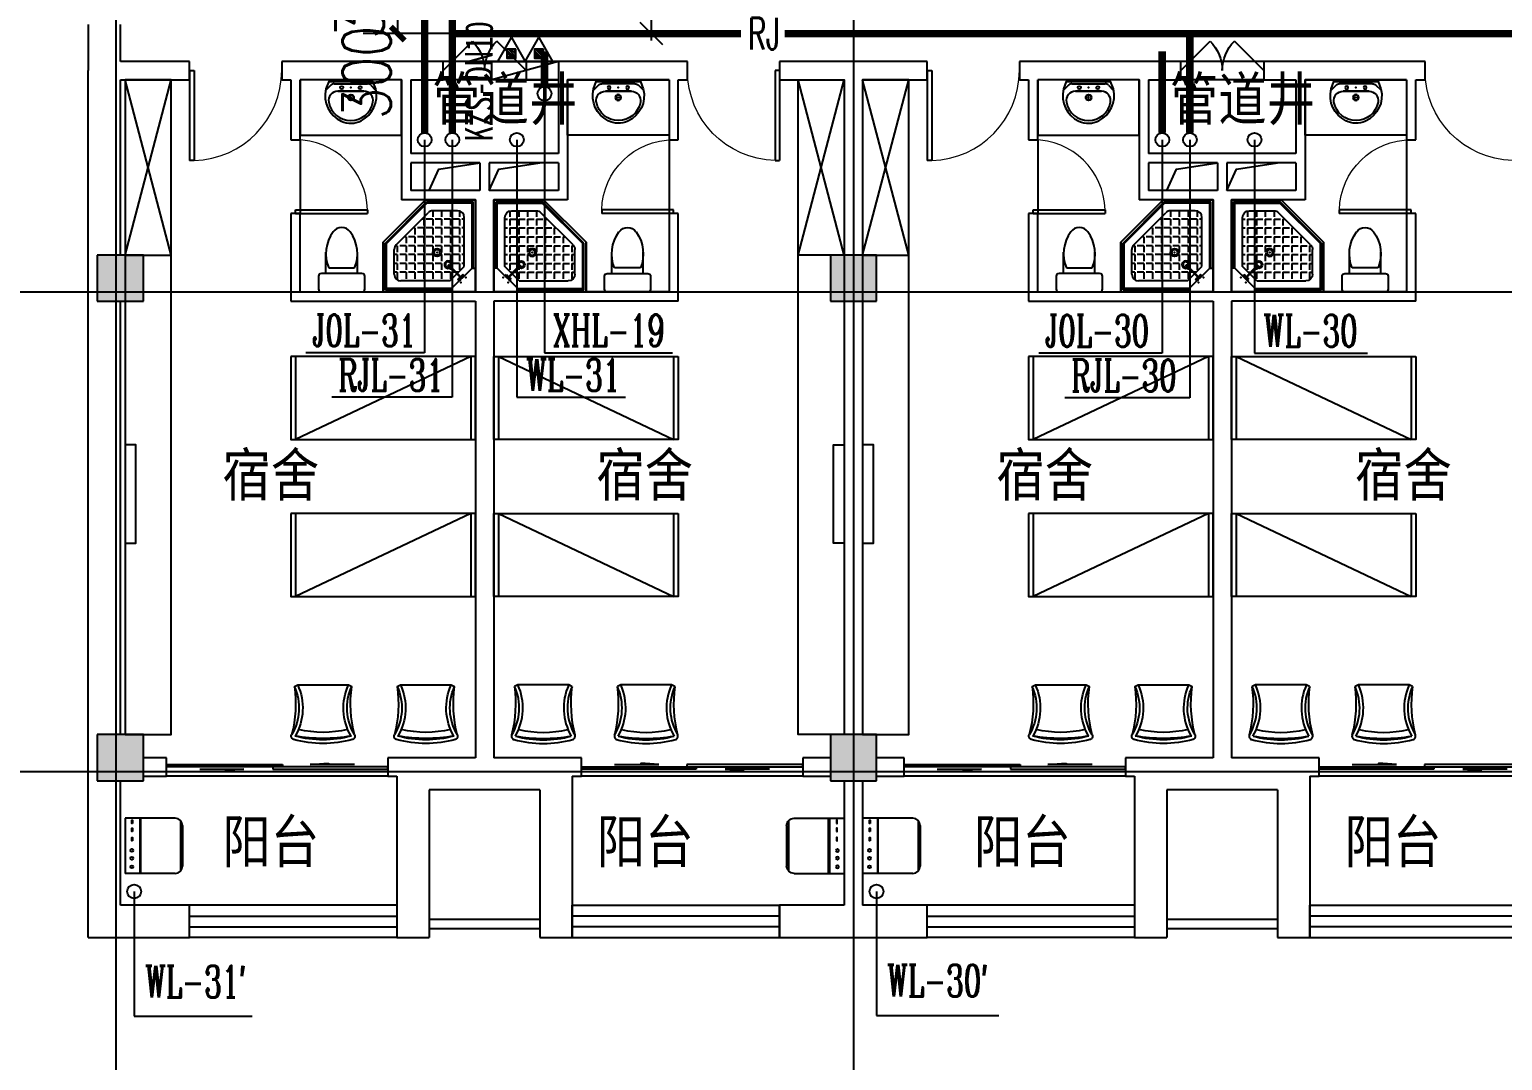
# Model space of a CAD drawing. Extents: x 0 to 2838408, y -923048 to 203859.
# Drawn here: x 2344281 to 2360257, y -689675 to -678496 of the extents above; entities that cross this region are included whole.
import ezdxf
from ezdxf.enums import TextEntityAlignment as Align

# ---------------------------------------------------------------- set-up
doc = ezdxf.new("R2010")
doc.units = 0
doc.header["$LTSCALE"] = 1000
for name, color, linetype in [('A-Fixt', 81, 'Continuous'), ('CLAYER', 7, 'Continuous'), ('COLUMN', 9, 'Continuous'), ('DIM_污水', 3, 'Continuous'), ('DIM_消防', 3, 'Continuous'), ('DIM_热给水', 3, 'Continuous'), ('DIM_给水', 3, 'Continuous'), ('DOOR_FIRE', 4, 'Continuous'), ('DOTE', 8, 'Continuous'), ('E2-栏杆', 92, 'Continuous'), ('EQUIP_灭火器', 7, 'Continuous'), ('PIPE-消防', 1, 'Continuous'), ('PIPE-热给水', 5, 'Continuous'), ('PIPE-给水', 3, 'Continuous'), ('PUB_HATCH', 8, 'Continuous'), ('PUB_TEXT', 7, 'Continuous'), ('TEXT_热给水', 7, 'Continuous'), ('TWT_DIM', 3, 'Continuous'), ('VPIPE-污水', 2, 'Continuous'), ('VPIPE-消防', 1, 'Continuous'), ('VPIPE-热给水', 5, 'Continuous'), ('VPIPE-给水', 3, 'Continuous'), ('WALL', 9, 'Continuous'), ('WINDOW', 4, 'Continuous'), ('WP_F', 1, 'Continuous'), ('XREF', 8, 'Continuous'), ('抗震支吊架', 2, 'Continuous'), ('洁具', 213, 'Continuous'), ('配景', 3, 'Continuous'), ('附件', 70, 'Continuous')]:
    doc.layers.add(name, color=color, linetype=linetype)
doc.styles.add('_TCH_DIM_T3', font='SIMPLEX', dxfattribs={"width": 0.75, "bigfont": 'HZTXT'})
doc.styles.add('_TWT_PIPETEXT', font='SIMPLEX', dxfattribs={"width": 0.8, "height": 2.3, "bigfont": 'HZTXT'})
doc.styles.add('_TWT_SERIAL', font='COMPLEX', dxfattribs={"width": 0.8, "height": 2.3, "bigfont": 'HZTXT'})
doc.styles.add('HZ', font='aaa等高度-单线.shx', dxfattribs={"width": 0.7, "height": 50, "bigfont": 'aaa-hztxt.shx'})
doc.styles.add('kzcad', font='', dxfattribs={"width": 0.8})
doc.styles.get("Standard").update_dxf_attribs({"font": 'geniso.shx', "bigfont": 'hztxt.shx'})
doc.styles.get('kzcad').set_extended_font_data('SimSun')
doc.dimstyles.new('_TWT_ARCH&&150', dxfattribs={"dimtxt": 525, "dimasz": 150, "dimexe": 375, "dimexo": 450, "dimgap": 150, "dimtad": 1, "dimdec": 0, "dimzin": 0, "dimdsep": 46, "dimtxsty": '_TCH_DIM_T3', "dimblk": 'ARCHTICK', "dimcen": 0.09, "dimclrt": 7, "dimazin": 2, "dimtfac": 1, "dimtdec": 0, "dimtix": 1, "dimtmove": 2, "dimatfit": 3, "dimfxl": 1, "dimtolj": 1, "dimtzin": 0, "dimarcsym": 0})

# ---------------------------------------------------------------- blocks, each defined once
blk = doc.blocks.new('$TwtSys$00000546')
h = blk.add_hatch()
h.set_pattern_fill('ANSI31', color=256, scale=200, style=0)
h.set_pattern_definition([(45, (-38543.802, -6670.83), (-17.67767, 17.67767), [])])
h.paths.add_polyline_path([(-65, 174), (65, 174), (65, 44), (-65, 44)])
for points in [[(0, 344), (-198, 0), (198, 0)], [(-65, 174), (65, 174), (65, 44), (-65, 44)]]:
    blk.add_lwpolyline(points, close=True)
blk = doc.blocks.new('A$C29581A72')
at = {"layer": '附件'}
blk.add_line((750, 200), (30, 0), dxfattribs=at)
blk.add_lwpolyline([(30, 200), (750, 200), (750, 0), (30, 0), (30, 200)], dxfattribs=at)
blk.add_solid([(750, 200), (30, 0), (750, 0), (750, 200)], dxfattribs=at)
at = {"layer": 'EQUIP_灭火器', "xscale": 0.75, "yscale": -0.75, "zscale": 0.75, "rotation": 180}
for p in [(241, 200), (539, 200)]:
    blk.add_blockref('$TwtSys$00000546', p, dxfattribs=at)
at = {"style": 'HZ', "flags": 1}
for tag in ['WHAT', 'SPEC', 'UNIT']:
    blk.add_attdef(tag, (375, 0), '', height=0.001, dxfattribs=at)
blk = doc.blocks.new('1F平面-CAD导入_dwg_Drawing4_t3_dwg_$plan$00001613-474159-1F-927810-1F')
at = {"layer": '洁具'}
for p, q in [((-200, 170), (-430, 170)), ((-30, 250), (-170, 250)), ((-260, -140), (-260, 140)), ((-200, -170), (-200, -220)), ((-170, -250), (-30, -250))]:
    blk.add_line(p, q, dxfattribs=at)
for points in [[(-200, 220), (-200, 170), (-200, -170), (-430, -170)], [(0, -220), (0, 220)]]:
    blk.add_lwpolyline(points, dxfattribs=at)
for centre, radius, start, end in [((-413, -227), 398, 67.4505, 126.6381), ((-170, 220), 30, 90, 180), ((-30, 220), 30, 0, 90), ((-590, 0), 110, 123.4509, 236.5491), ((-413, 227), 398, 233.3619, 292.5495), ((-170, -220), 30, 180, 270), ((-30, -220), 30, 270, 0)]:
    blk.add_arc(centre, radius, start, end, dxfattribs=at)
blk = doc.blocks.new('$lvtry$00000169')
at = {"color": 0}
for p, q in [((259, -36), (259, 0)), ((259, -36), (36, -259)), ((276, -120), (120, -276)), ((144, -151), (291, -298)), ((151, -144), (298, -291)), ((259, -24), (976, -24)), ((259, -36), (964, -36)), ((270, -213), (270, -143)), ((276, -120), (808, -120)), ((366, -213), (366, -143)), ((462, -213), (462, -143)), ((558, -213), (558, -143)), ((655, -213), (655, -143)), ((751, -213), (751, -143)), ((847, -213), (847, -143)), ((964, -36), (976, -24)), ((964, -36), (964, -525)), ((976, -24), (976, -530)), ((36, -259), (0, -259)), ((24, -259), (24, -976)), ((36, -259), (36, -964)), ((120, -276), (120, -808)), ((120, -309), (147, -309)), ((173, -309), (173, -239)), ((173, -309), (243, -309)), ((183, -213), (205, -213)), ((220, -213), (243, -213)), ((270, -213), (340, -213)), ((270, -263), (270, -239)), ((334, -309), (340, -309)), ((366, -213), (436, -213)), ((366, -309), (366, -239)), ((366, -309), (436, -309)), ((462, -213), (532, -213)), ((462, -309), (462, -239)), ((462, -309), (532, -309)), ((558, -213), (628, -213)), ((558, -309), (558, -239)), ((558, -309), (628, -309)), ((655, -213), (725, -213)), ((655, -309), (655, -239)), ((655, -309), (725, -309)), ((751, -213), (821, -213)), ((751, -309), (751, -239)), ((751, -309), (821, -309)), ((847, -213), (880, -213)), ((847, -309), (847, -239)), ((847, -309), (880, -309)), ((880, -192), (880, -460)), ((120, -405), (147, -405)), ((173, -405), (173, -335)), ((173, -405), (243, -405)), ((173, -501), (173, -431)), ((270, -405), (270, -335)), ((270, -405), (340, -405)), ((270, -501), (270, -431)), ((366, -405), (366, -335)), ((366, -405), (379, -405)), ((366, -501), (366, -431)), ((462, -405), (462, -335)), ((462, -405), (532, -405)), ((462, -501), (462, -431)), ((558, -405), (558, -335)), ((558, -405), (628, -405)), ((558, -501), (558, -431)), ((655, -405), (655, -335)), ((655, -405), (725, -405)), ((655, -501), (655, -431)), ((751, -405), (751, -335)), ((751, -405), (821, -405)), ((751, -501), (751, -431)), ((847, -405), (847, -335)), ((847, -405), (880, -405)), ((847, -501), (847, -431)), ((120, -501), (147, -501)), ((120, -598), (147, -598)), ((173, -501), (243, -501)), ((173, -598), (173, -528)), ((173, -598), (243, -598)), ((173, -694), (173, -624)), ((270, -501), (340, -501)), ((270, -598), (270, -528)), ((270, -598), (340, -598)), ((270, -694), (270, -624)), ((366, -501), (436, -501)), ((366, -598), (366, -528)), ((366, -598), (436, -598)), ((366, -694), (366, -624)), ((462, -501), (532, -501)), ((462, -598), (462, -528)), ((462, -598), (532, -598)), ((462, -694), (462, -624)), ((859, -511), (511, -859)), ((964, -525), (525, -964)), ((976, -530), (530, -976)), ((558, -501), (628, -501)), ((558, -598), (558, -528)), ((558, -598), (628, -598)), ((558, -694), (558, -624)), ((655, -501), (725, -501)), ((655, -598), (655, -528)), ((655, -598), (725, -598)), ((655, -694), (655, -624)), ((751, -501), (821, -501)), ((751, -598), (751, -528)), ((751, -598), (773, -598)), ((847, -501), (867, -501)), ((964, -525), (976, -530)), ((120, -694), (147, -694)), ((120, -790), (147, -790)), ((173, -694), (243, -694)), ((173, -790), (173, -720)), ((173, -790), (243, -790)), ((270, -694), (340, -694)), ((270, -790), (270, -720)), ((270, -790), (340, -790)), ((366, -694), (436, -694)), ((366, -790), (366, -720)), ((366, -790), (436, -790)), ((462, -694), (532, -694)), ((462, -790), (462, -720)), ((462, -790), (532, -790)), ((558, -694), (628, -694)), ((558, -790), (558, -720)), ((558, -790), (580, -790)), ((655, -694), (676, -694)), ((173, -878), (173, -816)), ((192, -880), (460, -880)), ((270, -880), (270, -816)), ((366, -880), (366, -816)), ((462, -880), (462, -816)), ((36, -964), (24, -976)), ((24, -976), (530, -976)), ((36, -964), (525, -964)), ((525, -964), (530, -976))]:
    blk.add_line(p, q, dxfattribs=at)
blk.add_lwpolyline([(0, 0), (0, -1000), (540, -1000), (1000, -540), (1000, 0)], close=True)
for points in [[(0, 0), (0, -1000)], [(0, 0), (1000, 0)], [(1000, 0), (1000, -540)], [(190, -136), (178, -148), (162, -132), (174, -121)], [(136, -190), (148, -178), (132, -162), (121, -174)], [(1000, -540), (540, -1000)], [(0, -1000), (540, -1000)]]:
    blk.add_lwpolyline(points, close=True, dxfattribs=at)
for radius in [43.8, 31.1]:
    blk.add_circle((416, -428), radius, dxfattribs=at)
for centre, radius, start, end in [((808, -192), 72, 0, 90), ((296, -296), 40.6, 142.583, 128.4197), ((296, -296), 28.6, 145.828, 125.6599), ((808, -460), 72, 315, 0), ((192, -808), 72, 180, 270), ((460, -808), 72, 270, 315)]:
    blk.add_arc(centre, radius, start, end, dxfattribs=at)
for p in [(103, -156, 0), (156, -102, 0), (416, -428, 0)]:
    blk.add_point(p, dxfattribs=at)
blk = doc.blocks.new('$lvtry$00000178')
at = {"color": 0}
for p, q in [((-238, 0), (238, 0)), ((-214, -36), (-272, -91)), ((-180, -23), (180, -23)), ((-142, -105), (140, -105)), ((140, -105), (-142, -105)), ((216, -37), (268, -91))]:
    blk.add_line(p, q, dxfattribs=at)
blk.add_lwpolyline([(-104, -430, 0.224698), (110, -425, 0.348046), (269, -79), (239, 0), (-241, 0), (-271, -79, 0.356844)], format="xyb", close=True, dxfattribs=at)
for centre, radius in [((-100, -65), 16.3), ((1, -172), 31.6), ((100, -65), 16.3)]:
    blk.add_circle(centre, radius, dxfattribs=at)
at = {"color": 0, "lineweight": 13}
blk.add_circle((1, -172), 23, dxfattribs=at)
at = {"color": 0}
for centre, radius, start, end in [((-142, -205), 100, 90, 190.5602), ((-180, -73), 50, 90, 133.181), ((140, -205), 100, 349.4398, 90), ((180, -73), 50, 44.5607, 90), ((-1, -179), 243, 190.5602, 349.4398)]:
    blk.add_arc(centre, radius, start, end, dxfattribs=at)
for p in [(0, -65), (1, -172)]:
    blk.add_point(p, dxfattribs=at)
blk = doc.blocks.new('A$C70365C93')
at = {"layer": '洁具'}
blk.add_lwpolyline([(-1900, 2300), (-1900, 1700), (-800, 1700), (-800, 2300)], close=True, dxfattribs=at)
blk.add_blockref('$lvtry$00000178', (-1350, 2280), dxfattribs=at)
at = {"layer": '洁具', "rotation": 180}
blk.add_blockref('$lvtry$00000169', (0, 0), dxfattribs=at)
at = {"layer": '洁具', "extrusion": (0, 0, -1), "xscale": -1, "zscale": -1, "rotation": 90}
blk.add_blockref('1F平面-CAD导入_dwg_Drawing4_t3_dwg_$plan$00001613-474159-1F-927810-1F', (1450, 0), dxfattribs=at)
blk = doc.blocks.new('单人床')
at = {"layer": 'A-Fixt'}
for p, q in [((47774, 13973), (48674, 13973)), ((47774, 12073), (48674, 13973)), ((47774, 12073), (48674, 12073))]:
    blk.add_line(p, q, dxfattribs=at)
blk.add_lwpolyline([(47774, 14023), (48674, 14023), (48674, 12023), (47774, 12023), (47774, 14023)], dxfattribs=at)
blk = doc.blocks.new('CH_AP01')
for p, q in [((-311, 17), (-275, 0)), ((-275, 0), (275, 0)), ((275, 0), (311, 17))]:
    blk.add_line(p, q)
for centre, radius, start, end in [((-307, 555), 37.8, 100.1859, 202.8359), ((-1658, 202), 1360, 352.1659, 14.4283), ((-824, 250), 563, 335.5038, 31.0903), ((0, -579), 1213, 74.7104, 105.2896), ((0, -579), 1173, 75.0287, 104.9713), ((0, -1278), 1857, 80.611, 99.389), ((-824, 250), 603, 335.5038, 30.2691), ((0, -579), 1093, 75.8767, 104.1233), ((824, 250), 603, 149.7309, 204.4962), ((824, 250), 563, 148.9097, 204.4962), ((1658, 202), 1360, 165.5717, 187.8341), ((307, 555), 37.8, 337.1641, 79.8141)]:
    blk.add_arc(centre, radius, start, end)
blk = doc.blocks.new('A$C61295E98')
at = {"color": 3}
for p, q in [((544, 598), (0, 598)), ((0, 598), (0, 0)), ((161, 598), (161, 0)), ((170, 0), (170, 598)), ((603, 572), (603, 26)), ((624, 518), (624, 80)), ((544, 0), (0, 0))]:
    blk.add_line(p, q, dxfattribs=at)
for points in [[(82, 540), (75, 540), (75, 577), (82, 577)], [(82, 453), (75, 453), (75, 490), (82, 490)], [(82, 353), (75, 353), (75, 389), (82, 389)]]:
    blk.add_lwpolyline(points, close=True, dxfattribs=at)
for centre in [(74, 250), (74, 164), (74, 71)]:
    blk.add_circle(centre, 15.7, dxfattribs=at)
for centre, start, end in [((544, 518), 360, 90), ((544, 80), 270, 0)]:
    blk.add_arc(centre, 80, start, end, dxfattribs=at)
blk = doc.blocks.new('宿舍')
at = {"layer": 'A-Fixt'}
for p, q in [((47854, 13802), (48354, 15702)), ((48354, 13802), (47854, 15702)), ((47854, 13802), (48354, 13802))]:
    blk.add_line(p, q, dxfattribs=at)
for points in [[(47854, 8602), (48354, 8602), (48354, 15702), (47854, 15702)], [(47854, 10676), (47970, 10676), (47970, 11743), (47854, 11743)]]:
    blk.add_lwpolyline(points, close=True, dxfattribs=at)
at = {"xscale": -1, "rotation": 90}
for p in [(63677, 60475), (63677, 58775)]:
    blk.add_blockref('单人床', p, dxfattribs=at)
at = {"layer": 'A-Fixt', "xscale": -1, "rotation": 180}
for p in [(50002, 9140), (51117, 9140)]:
    blk.add_blockref('CH_AP01', p, dxfattribs=at)
at = {"layer": '配景', "color": 252}
blk.add_blockref('A$C61295E98', (47854, 7097), dxfattribs=at)
blk = doc.blocks.new('$DorLib2D$00000131')
at = {"color": 0, "linetype": 'Continuous'}
for p, q in [((0.15, 0.125), (0.2319, 0.1973)), ((0.2319, 0.1973), (0.2319, 0.125)), ((-0.5, 0.125), (-0.5, 0)), ((0.0192, 0.125), (-0.5, 0.125)), ((0.0192, 0), (0.0192, 0.125)), ((0.35, 0.125), (0.15, 0.125)), ((-0.5, 0), (0.0192, 0)), ((-0.024, 0), (0.5, 0)), ((-0.024, -0.125), (-0.024, 0)), ((0.5, 0), (0.5, -0.125)), ((-0.35, -0.125), (-0.15, -0.125)), ((-0.2319, -0.1973), (-0.2319, -0.125)), ((-0.15, -0.125), (-0.2319, -0.1973)), ((0.5, -0.125), (-0.024, -0.125))]:
    blk.add_line(p, q, dxfattribs=at)
blk = doc.blocks.new('$WINLIB2D$00000001')
at = {"color": 0}
for points in [[(-0.5, 0.5), (-0.5, -0.5)], [(-0.5, 0.5), (0.5, 0.5)], [(0.5, -0.5), (0.5, 0.5)], [(0.5, 0.1667), (-0.5, 0.1667)], [(0.5, -0.1667), (-0.5, -0.1667)], [(-0.5, -0.5), (0.5, -0.5)]]:
    blk.add_lwpolyline(points, dxfattribs=at)
blk = doc.blocks.new('$DorLib2D$00000116')
at = {"color": 0}
for p, q in [((-0.5, 0), (-0.146, 0.354)), ((0.5, 0), (0.146, 0.354))]:
    blk.add_line(p, q, dxfattribs=at)
for centre, start, end in [((-0.5, 0), 0, 45), ((0.5, 0), 135, 180)]:
    blk.add_arc(centre, 0.5, start, end, dxfattribs=at)
blk = doc.blocks.new('$DorLib2D$00000001')
for p, q in [((0.45, 0.975), (0.5, 0.975)), ((0.45, 0), (0.45, 0.975)), ((0.5, 0), (0.5, 0.975)), ((0.5, 0), (0.45, 0))]:
    blk.add_line(p, q)
at = {"lineweight": 13}
blk.add_arc((0.475, 0), 0.975, 91.4693, 180, dxfattribs=at)
blk = doc.blocks.new('4F1')
at = {"layer": 'PUB_HATCH'}
for points in [[(2345516.7, -680941.3), (2345016.7, -680941.3), (2345016.7, -681441.3), (2345516.7, -681441.3)], [(2353466.7, -680941.3), (2352966.7, -680941.3), (2352966.7, -681441.3), (2353466.7, -681441.3)], [(2345516.7, -686141.3), (2345016.7, -686141.3), (2345016.7, -686641.3), (2345516.7, -686641.3)], [(2353466.7, -686141.3), (2352966.7, -686141.3), (2352966.7, -686641.3), (2353466.7, -686641.3)]]:
    blk.add_hatch(color=256, dxfattribs=at).paths.add_polyline_path(points)
for points in [[(2348616.7, -680241.3), (2348720.3, -680011), (2349166.7, -679941.3)], [(2349266.7, -680241.3), (2349370.3, -680011), (2349816.7, -679941.3)], [(2356616.7, -680241.3), (2356720.3, -680011), (2357166.7, -679941.3)], [(2357266.7, -680241.3), (2357370.3, -680011), (2357816.7, -679941.3)]]:
    blk.add_lwpolyline(points)
at = {"layer": 'COLUMN'}
for p, q in [((2345516.7, -680941.3), (2345016.7, -680941.3)), ((2345016.7, -680941.3), (2345016.7, -681441.3)), ((2345516.7, -681441.3), (2345516.7, -680941.3)), ((2353466.7, -680941.3), (2352966.7, -680941.3)), ((2352966.7, -680941.3), (2352966.7, -681441.3)), ((2353466.7, -681441.3), (2353466.7, -680941.3)), ((2345016.7, -681441.3), (2345516.7, -681441.3)), ((2352966.7, -681441.3), (2353466.7, -681441.3)), ((2345516.7, -686141.3), (2345016.7, -686141.3)), ((2345016.7, -686141.3), (2345016.7, -686641.3)), ((2345516.7, -686641.3), (2345516.7, -686141.3)), ((2353466.7, -686141.3), (2352966.7, -686141.3)), ((2352966.7, -686141.3), (2352966.7, -686641.3)), ((2353466.7, -686641.3), (2353466.7, -686141.3)), ((2345016.7, -686641.3), (2345516.7, -686641.3)), ((2352966.7, -686641.3), (2353466.7, -686641.3))]:
    blk.add_line(p, q, dxfattribs=at)
at = {"layer": 'DOOR_FIRE'}
for p, q in [((2349666.7, -678841.3), (2348766.7, -678841.3)), ((2357666.7, -678841.3), (2356766.7, -678841.3)), ((2349666.7, -679041.3), (2348766.7, -679041.3)), ((2357666.7, -679041.3), (2356766.7, -679041.3))]:
    blk.add_line(p, q, dxfattribs=at)
at = {"layer": 'DOTE'}
for p, q in [((2345216.7, -606941.3), (2345216.7, -690141.3)), ((2353216.7, -606941.3), (2353216.7, -690141.3)), ((2343216.7, -681341.3), (2453916.7, -681341.3)), ((2343216.7, -686541.3), (2453916.7, -686541.3)), ((2343216.7, -686541.3), (2453916.7, -686541.3))]:
    blk.add_line(p, q, dxfattribs=at)
at = {"layer": 'E2-栏杆'}
for points in [[(2348616.7, -688141.3), (2349816.7, -688141.3)], [(2348616.7, -688241.3), (2349816.7, -688241.3)], [(2356616.7, -688141.3), (2357816.7, -688141.3)], [(2356616.7, -688241.3), (2357816.7, -688241.3)]]:
    blk.add_lwpolyline(points, dxfattribs=at)
at = {"layer": 'WALL'}
for p, q in [((2344916.7, -678441.3), (2344916.7, -678941.3)), ((2345266.7, -678841.3), (2345266.7, -678441.3)), ((2344916.7, -681191.3), (2344916.7, -678941.3)), ((2346016.7, -678841.3), (2345266.7, -678841.3)), ((2346016.7, -679041.3), (2346016.7, -678841.3)), ((2347116.7, -678841.3), (2347016.7, -678841.3)), ((2347016.7, -678841.3), (2347016.7, -679041.3)), ((2348316.7, -678841.3), (2347116.7, -678841.3)), ((2348766.7, -678841.3), (2348316.7, -678841.3)), ((2348766.7, -679041.3), (2348766.7, -678841.3)), ((2350116.7, -678841.3), (2349666.7, -678841.3)), ((2349666.7, -678841.3), (2349666.7, -679041.3)), ((2351316.7, -678841.3), (2350116.7, -678841.3)), ((2351416.7, -678841.3), (2351316.7, -678841.3)), ((2351416.7, -679041.3), (2351416.7, -678841.3)), ((2353216.7, -678841.3), (2352416.7, -678841.3)), ((2352416.7, -678841.3), (2352416.7, -679041.3)), ((2354016.7, -678841.3), (2353216.7, -678841.3)), ((2354016.7, -679041.3), (2354016.7, -678841.3)), ((2355116.7, -678841.3), (2355016.7, -678841.3)), ((2355016.7, -678841.3), (2355016.7, -679041.3)), ((2356316.7, -678841.3), (2355116.7, -678841.3)), ((2356766.7, -678841.3), (2356316.7, -678841.3)), ((2356766.7, -679041.3), (2356766.7, -678841.3)), ((2358116.7, -678841.3), (2357666.7, -678841.3)), ((2357666.7, -678841.3), (2357666.7, -679041.3)), ((2359316.7, -678841.3), (2358116.7, -678841.3)), ((2359416.7, -678841.3), (2359316.7, -678841.3)), ((2359416.7, -679041.3), (2359416.7, -678841.3)), ((2345266.7, -680941.3), (2345266.7, -679041.3)), ((2345266.7, -679041.3), (2346016.7, -679041.3)), ((2347016.7, -679041.3), (2347116.7, -679041.3)), ((2347116.7, -679041.3), (2347116.7, -679691.3)), ((2348316.7, -679041.3), (2347216.7, -679041.3)), ((2347216.7, -679691.3), (2347216.7, -679041.3)), ((2348316.7, -679041.3), (2348316.7, -679841.3)), ((2348416.7, -679041.3), (2348766.7, -679041.3)), ((2348416.7, -679041.3), (2348416.7, -679841.3)), ((2349666.7, -679041.3), (2350016.7, -679041.3)), ((2350016.7, -679041.3), (2350016.7, -679841.3)), ((2351216.7, -679041.3), (2350116.7, -679041.3)), ((2350116.7, -679041.3), (2350116.7, -679841.3)), ((2351216.7, -679041.3), (2351216.7, -679691.3)), ((2351316.7, -679691.3), (2351316.7, -679041.3)), ((2351316.7, -679041.3), (2351416.7, -679041.3)), ((2352416.7, -679041.3), (2353116.7, -679041.3)), ((2353116.7, -679041.3), (2353116.7, -680941.3)), ((2353316.7, -679041.3), (2354016.7, -679041.3)), ((2353316.7, -679041.3), (2353316.7, -680941.3)), ((2355016.7, -679041.3), (2355116.7, -679041.3)), ((2355116.7, -679041.3), (2355116.7, -679691.3)), ((2356316.7, -679041.3), (2355216.7, -679041.3)), ((2355216.7, -679691.3), (2355216.7, -679041.3)), ((2356316.7, -679041.3), (2356316.7, -679841.3)), ((2356416.7, -679041.3), (2356766.7, -679041.3)), ((2356416.7, -679041.3), (2356416.7, -679841.3)), ((2357666.7, -679041.3), (2358016.7, -679041.3)), ((2358016.7, -679041.3), (2358016.7, -679841.3)), ((2359216.7, -679041.3), (2358116.7, -679041.3)), ((2358116.7, -679041.3), (2358116.7, -679841.3)), ((2359216.7, -679041.3), (2359216.7, -679691.3)), ((2359316.7, -679691.3), (2359316.7, -679041.3)), ((2359316.7, -679041.3), (2359416.7, -679041.3)), ((2347116.7, -679691.3), (2347216.7, -679691.3)), ((2351216.7, -679691.3), (2351316.7, -679691.3)), ((2355116.7, -679691.3), (2355216.7, -679691.3)), ((2359216.7, -679691.3), (2359316.7, -679691.3)), ((2348316.7, -679841.3), (2348316.7, -680341.3)), ((2349216.7, -679841.3), (2348416.7, -679841.3)), ((2349166.7, -679941.3), (2348416.7, -679941.3)), ((2348416.7, -679941.3), (2348416.7, -680241.3)), ((2349166.7, -679941.3), (2349166.7, -680241.3)), ((2350016.7, -679841.3), (2349216.7, -679841.3)), ((2350016.7, -679941.3), (2349266.7, -679941.3)), ((2349266.7, -679941.3), (2349266.7, -680241.3)), ((2350016.7, -679941.3), (2350016.7, -680241.3)), ((2350116.7, -679841.3), (2350116.7, -680341.3)), ((2356316.7, -679841.3), (2356316.7, -680341.3)), ((2357216.7, -679841.3), (2356416.7, -679841.3)), ((2357166.7, -679941.3), (2356416.7, -679941.3)), ((2356416.7, -679941.3), (2356416.7, -680241.3)), ((2357166.7, -679941.3), (2357166.7, -680241.3)), ((2358016.7, -679841.3), (2357216.7, -679841.3)), ((2358016.7, -679941.3), (2357266.7, -679941.3)), ((2357266.7, -679941.3), (2357266.7, -680241.3)), ((2358016.7, -679941.3), (2358016.7, -680241.3)), ((2358116.7, -679841.3), (2358116.7, -680341.3)), ((2349166.7, -680241.3), (2348416.7, -680241.3)), ((2350016.7, -680241.3), (2349266.7, -680241.3)), ((2357166.7, -680241.3), (2356416.7, -680241.3)), ((2358016.7, -680241.3), (2357266.7, -680241.3)), ((2349116.7, -680341.3), (2348316.7, -680341.3)), ((2349116.7, -680341.3), (2349116.7, -681341.3)), ((2349316.7, -680341.3), (2349316.7, -681341.3)), ((2350116.7, -680341.3), (2349316.7, -680341.3)), ((2357116.7, -680341.3), (2356316.7, -680341.3)), ((2357116.7, -680341.3), (2357116.7, -681341.3)), ((2357316.7, -680341.3), (2357316.7, -681341.3)), ((2358116.7, -680341.3), (2357316.7, -680341.3)), ((2347216.7, -680491.3), (2347116.7, -680491.3)), ((2347116.7, -680491.3), (2347116.7, -681441.3)), ((2347216.7, -681341.3), (2347216.7, -680491.3)), ((2351316.7, -680491.3), (2351216.7, -680491.3)), ((2351216.7, -680491.3), (2351216.7, -681341.3)), ((2351316.7, -681441.3), (2351316.7, -680491.3)), ((2355216.7, -680491.3), (2355116.7, -680491.3)), ((2355116.7, -680491.3), (2355116.7, -681441.3)), ((2355216.7, -681341.3), (2355216.7, -680491.3)), ((2359316.7, -680491.3), (2359216.7, -680491.3)), ((2359216.7, -680491.3), (2359216.7, -681341.3)), ((2359316.7, -681441.3), (2359316.7, -680491.3)), ((2344916.7, -686541.3), (2344916.7, -681191.3)), ((2347216.7, -681341.3), (2349116.7, -681341.3)), ((2351216.7, -681341.3), (2349316.7, -681341.3)), ((2355216.7, -681341.3), (2357116.7, -681341.3)), ((2359216.7, -681341.3), (2357316.7, -681341.3)), ((2345266.7, -686141.3), (2345266.7, -681441.3)), ((2347116.7, -681441.3), (2349116.7, -681441.3)), ((2349116.7, -681441.3), (2349116.7, -686391.3)), ((2351316.7, -681441.3), (2349316.7, -681441.3)), ((2349316.7, -681441.3), (2349316.7, -686391.3)), ((2353116.7, -681441.3), (2353116.7, -686141.3)), ((2353316.7, -681441.3), (2353316.7, -686141.3)), ((2355116.7, -681441.3), (2357116.7, -681441.3)), ((2357116.7, -681441.3), (2357116.7, -686391.3)), ((2359316.7, -681441.3), (2357316.7, -681441.3)), ((2357316.7, -681441.3), (2357316.7, -686391.3)), ((2345766.7, -686391.3), (2345516.7, -686391.3)), ((2345766.7, -686591.3), (2345766.7, -686391.3)), ((2348516.7, -686391.3), (2348166.7, -686391.3)), ((2348166.7, -686391.3), (2348166.7, -686591.3)), ((2349116.7, -686391.3), (2348516.7, -686391.3)), ((2349916.7, -686391.3), (2349316.7, -686391.3)), ((2350266.7, -686391.3), (2349916.7, -686391.3)), ((2350266.7, -686591.3), (2350266.7, -686391.3)), ((2352966.7, -686391.3), (2352666.7, -686391.3)), ((2352666.7, -686391.3), (2352666.7, -686591.3)), ((2353766.7, -686391.3), (2353466.7, -686391.3)), ((2353766.7, -686591.3), (2353766.7, -686391.3)), ((2356516.7, -686391.3), (2356166.7, -686391.3)), ((2356166.7, -686391.3), (2356166.7, -686591.3)), ((2357116.7, -686391.3), (2356516.7, -686391.3)), ((2357916.7, -686391.3), (2357316.7, -686391.3)), ((2358266.7, -686391.3), (2357916.7, -686391.3)), ((2358266.7, -686591.3), (2358266.7, -686391.3)), ((2344916.7, -688341.3), (2344916.7, -686541.3)), ((2345266.7, -687991.3), (2345266.7, -686641.3)), ((2345516.7, -686591.3), (2345766.7, -686591.3)), ((2348166.7, -686591.3), (2348266.7, -686591.3)), ((2348266.7, -686591.3), (2348266.7, -687991.3)), ((2350166.7, -686591.3), (2350166.7, -687991.3)), ((2350166.7, -686591.3), (2350266.7, -686591.3)), ((2352666.7, -686591.3), (2352966.7, -686591.3)), ((2353116.7, -686641.3), (2353116.7, -687991.3)), ((2353316.7, -686641.3), (2353316.7, -687991.3)), ((2353466.7, -686591.3), (2353766.7, -686591.3)), ((2356166.7, -686591.3), (2356266.7, -686591.3)), ((2356266.7, -686591.3), (2356266.7, -687991.3)), ((2358166.7, -686591.3), (2358166.7, -687991.3)), ((2358166.7, -686591.3), (2358266.7, -686591.3)), ((2349216.7, -686741.3), (2348616.7, -686741.3)), ((2348616.7, -686741.3), (2348616.7, -688341.3)), ((2349816.7, -686741.3), (2349216.7, -686741.3)), ((2349816.7, -686741.3), (2349816.7, -688341.3)), ((2356616.7, -686741.3), (2356616.7, -688341.3)), ((2357216.7, -686741.3), (2356616.7, -686741.3)), ((2357816.7, -686741.3), (2357216.7, -686741.3)), ((2357816.7, -686741.3), (2357816.7, -688341.3)), ((2346016.7, -687991.3), (2345266.7, -687991.3)), ((2346016.7, -688341.3), (2346016.7, -687991.3)), ((2348266.7, -687991.3), (2348266.7, -688341.3)), ((2350166.7, -688341.3), (2350166.7, -687991.3)), ((2353116.7, -687991.3), (2352416.7, -687991.3)), ((2352416.7, -687991.3), (2352416.7, -688341.3)), ((2354016.7, -687991.3), (2353316.7, -687991.3)), ((2354016.7, -688341.3), (2354016.7, -687991.3)), ((2356266.7, -687991.3), (2356266.7, -688341.3)), ((2358166.7, -688341.3), (2358166.7, -687991.3)), ((2344916.7, -688341.3), (2346016.7, -688341.3)), ((2348266.7, -688341.3), (2348616.7, -688341.3)), ((2349816.7, -688341.3), (2350166.7, -688341.3)), ((2352416.7, -688341.3), (2353216.7, -688341.3)), ((2353216.7, -688341.3), (2354016.7, -688341.3)), ((2356266.7, -688341.3), (2356616.7, -688341.3)), ((2357816.7, -688341.3), (2358166.7, -688341.3))]:
    blk.add_line(p, q, dxfattribs=at)
at = {"layer": 'WINDOW'}
for p, q in [((2347216.7, -679691.3), (2347216.7, -680491.3)), ((2351216.7, -679691.3), (2351216.7, -680491.3)), ((2355216.7, -679691.3), (2355216.7, -680491.3)), ((2359216.7, -679691.3), (2359216.7, -680491.3)), ((2348166.7, -686591.3), (2345766.7, -686591.3)), ((2352666.7, -686591.3), (2350266.7, -686591.3)), ((2356166.7, -686591.3), (2353766.7, -686591.3)), ((2360666.7, -686591.3), (2358266.7, -686591.3))]:
    blk.add_line(p, q, dxfattribs=at)
for name, p in [('宿舍', (2297462.9, -694743)), ('A$C70365C93', (2349116.7, -681341.3)), ('宿舍', (2305462.9, -694743)), ('A$C70365C93', (2357116.7, -681341.3))]:
    blk.add_blockref(name, p)
at = {"xscale": -1, "rotation": 359.9999999999999}
for name, p in [('A$C70365C93', (2349316.7, -681341.3)), ('宿舍', (2400970.6, -694743)), ('A$C70365C93', (2357316.7, -681341.3)), ('宿舍', (2408970.6, -694743))]:
    blk.add_blockref(name, p, dxfattribs=at)
at = {"layer": 'DOOR_FIRE', "xscale": 900, "yscale": -900, "zscale": 200, "rotation": 179.9999999994664}
for p in [(2349216.7, -678941.3), (2357216.7, -678941.3)]:
    blk.add_blockref('$DorLib2D$00000116', p, dxfattribs=at)
at = {"layer": 'WINDOW', "yscale": -1000}
for p, xscale, zscale in [((2346516.7, -678941.3), -1000, -1000), ((2351916.7, -678941.3), 1000, 1000), ((2354516.7, -678941.3), -1000, -1000), ((2359916.7, -678941.3), 1000, 1000)]:
    blk.add_blockref('$DorLib2D$00000001', p, dxfattribs=dict(at, xscale=xscale, zscale=zscale))
at = {"layer": 'WINDOW'}
for name, p, xscale, yscale, zscale, rotation in [('$DorLib2D$00000001', (2347166.7, -680091.3), 800, 800, 800, 269.9999999994664), ('$DorLib2D$00000001', (2351266.7, -680091.3), 800, -800, 800, 269.9999999994664), ('$DorLib2D$00000001', (2355166.7, -680091.3), 800, 800, 800, 269.9999999994664), ('$DorLib2D$00000001', (2359266.7, -680091.3), 800, -800, 800, 269.9999999994664), ('$DorLib2D$00000131', (2346966.7, -686491.3), 2400, 200, 2400, 180), ('$DorLib2D$00000131', (2351466.7, -686491.3), -2400, 200, -2400, 180), ('$DorLib2D$00000131', (2354966.7, -686491.3), 2400, 200, 2400, 180), ('$DorLib2D$00000131', (2359466.7, -686491.3), -2400, 200, -2400, 180), ('$WINLIB2D$00000001', (2347141.7, -688166.3), 2249.999999993481, -350, 2249.999999993481, 179.999999999998), ('$WINLIB2D$00000001', (2351291.7, -688166.3), -2249.999999993481, -350, -2249.999999993481, 180), ('$WINLIB2D$00000001', (2355141.7, -688166.3), 2249.999999993481, -350, 2249.999999993481, 180.0000000000041), ('$WINLIB2D$00000001', (2359291.7, -688166.3), -2249.999999993481, -350, -2249.999999993481, 180)]:
    blk.add_blockref(name, p, dxfattribs=dict(at, xscale=xscale, yscale=yscale, zscale=zscale, rotation=rotation))
at = {"layer": 'CLAYER'}
for p in [(2348649.1, -679528.3), (2356649.1, -679528.3)]:
    blk.add_text('管道井', height=525, dxfattribs=at).set_placement(p)
at = {"layer": 'PUB_TEXT'}
for s, p in [('宿舍', (2346373.5, -683605.1)), ('宿舍', (2350427.9, -683605.1)), ('宿舍', (2354767.4, -683605.1)), ('宿舍', (2358657.4, -683605.1)), ('阳台', (2346373.5, -687579.4)), ('阳台', (2350433.9, -687579.4)), ('阳台', (2354523.9, -687579.4)), ('阳台', (2358543.8, -687579.4))]:
    blk.add_text(s, height=525, dxfattribs=at).set_placement(p)
blk = doc.blocks.new('_ArchTick')
at = {"color": 0, "linetype": 'ByBlock', "const_width": 0.4}
blk.add_lwpolyline([(-0.5, -0.5), (0.5, 0.5)], dxfattribs=at)
blk = doc.blocks.new('*D3027')
at = {"layer": 'Defpoints', "color": 0, "linetype": 'ByBlock', "transparency": 16777216}
for p in [(2348275, -678241), (2349867, -678241), (2349867, -678541)]:
    blk.add_point(p, dxfattribs=at)
at = {"layer": 'TWT_DIM', "color": 0, "linetype": 'ByBlock', "lineweight": -2, "transparency": 16777216}
for p, q in [((2349417, -678241), (2347900, -678241)), ((2348275, -678541), (2348275, -678241)), ((2349417, -678541), (2347900, -678541))]:
    blk.add_line(p, q, dxfattribs=at)
at = {"layer": 'TWT_DIM', "color": 0, "linetype": 'ByBlock', "lineweight": -2, "transparency": 16777216, "xscale": 150, "yscale": 150, "zscale": 150}
for p, rotation in [((2348275, -678241), 90), ((2348275, -678541), 270)]:
    blk.add_blockref('_ArchTick', p, dxfattribs=dict(at, rotation=rotation))
at = {"layer": 'TWT_DIM', "color": 7, "linetype": 'ByBlock', "transparency": 16777216, "insert": (2347938, -678961), "char_height": 525, "attachment_point": 5, "rotation": 90, "style": '_TCH_DIM_T3'}
blk.add_mtext('\\A1;300', dxfattribs=at)
blk = doc.blocks.new('*D3028')
at = {"layer": 'Defpoints', "color": 0, "linetype": 'ByBlock', "transparency": 16777216}
for p in [(2348275, -677941), (2349867, -677941), (2349867, -678241)]:
    blk.add_point(p, dxfattribs=at)
at = {"layer": 'TWT_DIM', "color": 0, "linetype": 'ByBlock', "lineweight": -2, "transparency": 16777216}
for p, q in [((2348275, -677941), (2348275, -677791)), ((2349417, -677941), (2347900, -677941)), ((2348275, -678241), (2348275, -677941)), ((2349417, -678241), (2347900, -678241)), ((2348275, -678241), (2348275, -678391))]:
    blk.add_line(p, q, dxfattribs=at)
at = {"layer": 'TWT_DIM', "color": 0, "linetype": 'ByBlock', "lineweight": -2, "transparency": 16777216, "xscale": 150, "yscale": 150, "zscale": 150}
for p, rotation in [((2348275, -677941), 270), ((2348275, -678241), 90)]:
    blk.add_blockref('_ArchTick', p, dxfattribs=dict(at, rotation=rotation))
at = {"layer": 'TWT_DIM', "color": 7, "linetype": 'ByBlock', "transparency": 16777216, "insert": (2347863, -678091), "char_height": 525, "attachment_point": 5, "rotation": 90, "style": '_TCH_DIM_T3'}
blk.add_mtext('\\A1;300', dxfattribs=at)

msp = doc.modelspace()

# ---------------------------------------------------------------- linework, layer by layer
at = {"layer": 'DIM_污水'}
for p, q in [((2349566.7, -679691.3), (2349566.7, -682483)), ((2357566.7, -679691.3), (2357566.7, -682005.2)), ((2357566.7, -682005.2), (2358793.8, -682005.2)), ((2349566.7, -682483), (2350743.9, -682483))]:
    msp.add_line(p, q, dxfattribs=at)
at = {"layer": 'DIM_污水', "linetype": 'ByBlock'}
for p, q in [((2345416.7, -687841.3), (2345416.7, -689195.3)), ((2353466.7, -687841.3), (2353466.7, -689184.8)), ((2345416.7, -689195.3), (2346695.6, -689195.3)), ((2353466.7, -689184.8), (2354795.4, -689184.8))]:
    msp.add_line(p, q, dxfattribs=at)
at = {"layer": 'DIM_消防'}
for p, q in [((2349866.7, -679191.3), (2349866.7, -682000)), ((2349866.7, -682000), (2351256.3, -682000))]:
    msp.add_line(p, q, dxfattribs=at)
at = {"layer": 'DIM_热给水', "linetype": 'ByBlock'}
for p, q in [((2351026.3, -678616.3), (2351026.3, -675959.1)), ((2351148.3, -678663.3), (2350904.3, -678419.3))]:
    msp.add_line(p, q, dxfattribs=at)
at = {"layer": 'DIM_热给水'}
for p, q in [((2348866.7, -679691.3), (2348866.7, -682483)), ((2356866.7, -679691.3), (2356866.7, -682488.2)), ((2348866.7, -682483), (2347558.9, -682483)), ((2356866.7, -682488.2), (2355507.9, -682488.2))]:
    msp.add_line(p, q, dxfattribs=at)
at = {"layer": 'DIM_给水'}
for p, q in [((2348566.7, -679691.3), (2348566.7, -682000)), ((2356566.7, -679691.3), (2356566.7, -682005.2)), ((2348566.7, -682000), (2347279.2, -682000)), ((2356566.7, -682005.2), (2355228.3, -682005.2))]:
    msp.add_line(p, q, dxfattribs=at)
at = {"layer": 'PIPE-消防', "ltscale": 1.5, "const_width": 82.5}
msp.add_lwpolyline([(2349866.7, -679116.3), (2349866.7, -678732.5)], dxfattribs=at)
at = {"layer": 'PIPE-热给水', "ltscale": 1.5, "const_width": 82.5}
for points in [[(2348866.7, -678241.3), (2348866.7, -678541.3)], [(2348866.7, -678541.3), (2348866.7, -679616.3)], [(2351996.9, -678541.3), (2348866.7, -678541.3)], [(2356866.7, -678541.3), (2352472.8, -678541.3)], [(2356866.7, -678541.3), (2356866.7, -679616.3)], [(2360518.9, -678541.3), (2356866.7, -678541.3)]]:
    msp.add_lwpolyline(points, dxfattribs=at)
at = {"layer": 'PIPE-给水', "ltscale": 1.5, "const_width": 82.5}
for points in [[(2348566.7, -677941.3), (2348566.7, -679616.3)], [(2356566.7, -678732.5), (2356566.7, -679616.3)]]:
    msp.add_lwpolyline(points, dxfattribs=at)
at = {"layer": 'VPIPE-污水'}
for centre in [(2349566.7, -679691.3), (2357566.7, -679691.3), (2345416.7, -687841.3), (2353466.7, -687841.3)]:
    msp.add_circle(centre, 75, dxfattribs=at)
at = {"layer": 'VPIPE-消防'}
msp.add_circle((2349866.7, -679191.3), 75, dxfattribs=at)
at = {"layer": 'VPIPE-热给水'}
for centre in [(2348866.7, -679691.3), (2356866.7, -679691.3)]:
    msp.add_circle(centre, 75, dxfattribs=at)
at = {"layer": 'VPIPE-给水'}
for centre in [(2348566.7, -679691.3), (2356566.7, -679691.3)]:
    msp.add_circle(centre, 75, dxfattribs=at)

# ---------------------------------------------------------------- block references
at = {"layer": 'WP_F'}
msp.add_blockref('A$C29581A72', (2349266.7, -679041.3), dxfattribs=at)
at = {"layer": 'XREF'}
msp.add_blockref('4F1', (0, 0), dxfattribs=at)

# ---------------------------------------------------------------- texts
at = {"layer": 'DIM_污水', "color": 7, "style": '_TWT_SERIAL', "width": 0.64}
for s, p in [('WL-30', (2357662.9, -681936.2)), ('WL-31', (2349665.5, -682414))]:
    msp.add_text(s, height=345, dxfattribs=at).set_placement(p)
at = {"layer": 'DIM_污水', "color": 7, "linetype": 'ByBlock', "style": '_TWT_SERIAL', "width": 0.64}
for s, p in [("WL-31'", (2345533.1, -688991.6)), ("WL-30'", (2353580.3, -688981.1))]:
    msp.add_text(s, height=345, dxfattribs=at).set_placement(p)
at = {"layer": 'DIM_消防', "color": 7, "style": '_TWT_SERIAL', "width": 0.64}
msp.add_text('XHL-19', height=345, dxfattribs=at).set_placement((2349957.1, -681931))
at = {"layer": 'DIM_热给水', "color": 7, "style": '_TWT_SERIAL', "width": 0.64}
for s, p in [('RJL-31', (2347627.9, -682414)), ('RJL-30', (2355576.9, -682419.2))]:
    msp.add_text(s, height=345, dxfattribs=at).set_placement(p)
at = {"layer": 'DIM_给水', "color": 7, "style": '_TWT_SERIAL', "width": 0.64}
for s, p in [('J0L-31', (2347348.2, -681931)), ('J0L-30', (2355297.3, -681936.2))]:
    msp.add_text(s, height=345, dxfattribs=at).set_placement(p)
at = {"layer": 'TEXT_热给水', "linetype": 'ByBlock', "style": '_TWT_PIPETEXT', "width": 0.64}
msp.add_text('RJ', height=345, dxfattribs=at).set_placement((2352071.9, -678713.8))
at = {"layer": '抗震支吊架', "color": 2, "style": 'kzcad', "width": 0.8}
msp.add_text('KZS-DN100+DN70*2-T', height=300, rotation=89.88539, dxfattribs=at).set_placement((2349306.7, -678241.3), align=Align.CENTER)

# ---------------------------------------------------------------- dimensions: what is measured, and where the dimension line sits
at = {"layer": 'TWT_DIM', "linetype": 'ByBlock'}
dim = msp.add_aligned_dim(p1=(2349866.7, -678241.3), p2=(2349866.7, -677941.3), distance=1591.6, dimstyle='_TWT_ARCH&&150', dxfattribs=at)
dim.commit()
dim.dimension.update_dxf_attribs({"geometry": '*D3028', "text_midpoint": (2347862.7, -678091.3)})
dim = msp.add_linear_dim(base=(2348275.2, -678241.3), p1=(2349866.7, -678541.3), p2=(2349866.7, -678241.3), angle=90, dimstyle='_TWT_ARCH&&150', dxfattribs=at)
dim.commit()
dim.dimension.update_dxf_attribs({"geometry": '*D3027', "text_midpoint": (2347937.7, -678961.3), "dimtype": 129})

doc.saveas('drawing.dxf')
